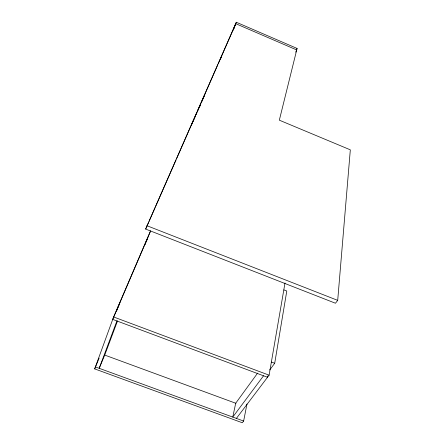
<?xml version="1.0" encoding="UTF-8"?>
<svg xmlns="http://www.w3.org/2000/svg" width="445" height="445" viewBox="0 0 445 445"><rect width="100%" height="100%" fill="white"/><g stroke="black" fill="none" stroke-linecap="round" stroke-linejoin="round"><path stroke-width="0.67" d="M337.705 300.369L350.321 149.832L279.327 120.178L297.093 48.444L236.306 22.25L145.654 229.075L335.469 303.24L337.705 300.369L146.883 225.693M269.731 369.917L274.704 363.281L286.791 291.019L283.888 289.89M236.395 418.4L269.108 375.174L285.006 282.948M267.757 375.908L267.517 377.271L112.724 319.393L150.649 230.927M150.471 231.038L113.614 316.962L94.679 368.894L242.314 422.75L243.638 421.048L246.969 404.038M116.64 311.016L117.352 309.075M117.825 307.784L118.537 305.843M118.287 307.078L119.95 302.544M145.031 244.711L146.972 239.51M146.405 241.418L147.862 237.513M116.901 320.956L99.196 368.304L104.725 355.077L117.541 320.917M191.344 125.479L192.563 122.236M193.074 121.251L193.564 119.955M199.872 106.316L200.578 104.453M201.579 102.239L203.048 98.356M202.475 100.208L203.949 96.309M203.365 98.178L204.839 94.284M220.264 59.402L221.004 57.455M220.264 59.663L221.738 55.781M233.208 30.127L235.683 23.657L296.72 49.946L295.675 52.148M233.569 29.387L236.306 22.25M94.679 368.894L99.14 358.114M145.654 229.075L148.441 222.728M148.997 221.454L155.133 207.487M155.689 206.219L176.036 159.866M176.598 158.598L196.946 112.251M197.502 110.977L217.855 64.631M218.412 63.362L234.582 26.539M193.191 121.207L195.639 115.622M196.184 114.376L197.002 112.518M197.547 111.278L199.176 107.551M199.722 106.311L200.539 104.447M296.498 49.695L297.093 48.444M257.611 373.116L235.7 403.226L232.768 417.076L263.546 375.786M95.402 366.919L243.638 421.048M104.269 354.91L235.995 403.337M113.614 316.962L269.108 375.174M271.456 362.058L274.704 363.281"/></g></svg>
